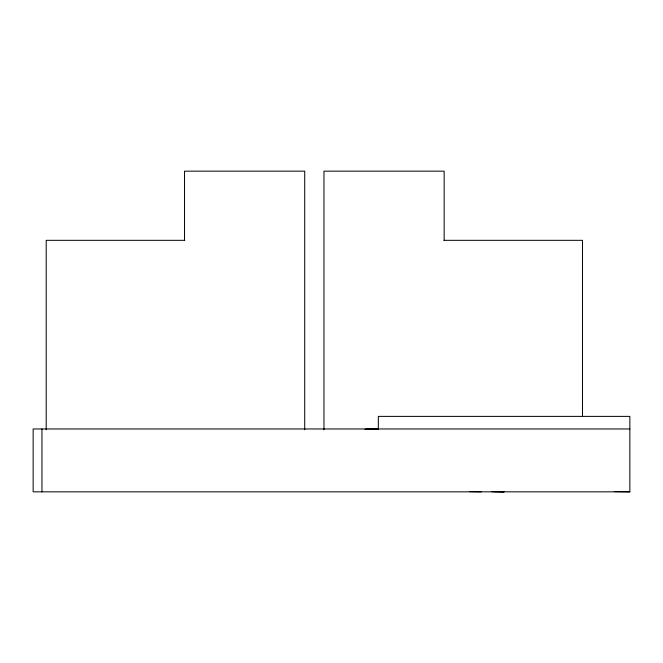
<?xml version="1.0" encoding="UTF-8"?>
<svg xmlns="http://www.w3.org/2000/svg" width="663" height="663" viewBox="0 0 663 663"><rect width="100%" height="100%" fill="white"/><g stroke="black" fill="none" stroke-linecap="round" stroke-linejoin="round"><path stroke-width="0.99" d="M365.918 429.293L378.341 428.961L378.341 416.381L629.85 416.381L629.85 491.838L33.15 491.838L33.15 428.961L629.85 428.961M364.89 429.301L378.341 428.961M184.77 240.329L46.203 240.329L46.203 429.732M443.92 240.329L582.479 240.329L582.479 416.281M614.319 491.615L629.85 491.838M492.717 491.623L504.095 491.838L491.689 491.615M469.852 491.623L481.23 491.838M444.152 240.329L444.152 171.162L323.967 171.162L323.967 429.773M304.715 429.773L304.715 171.162L184.529 171.162L184.529 240.329M41.951 428.961L41.951 491.838"/></g></svg>
